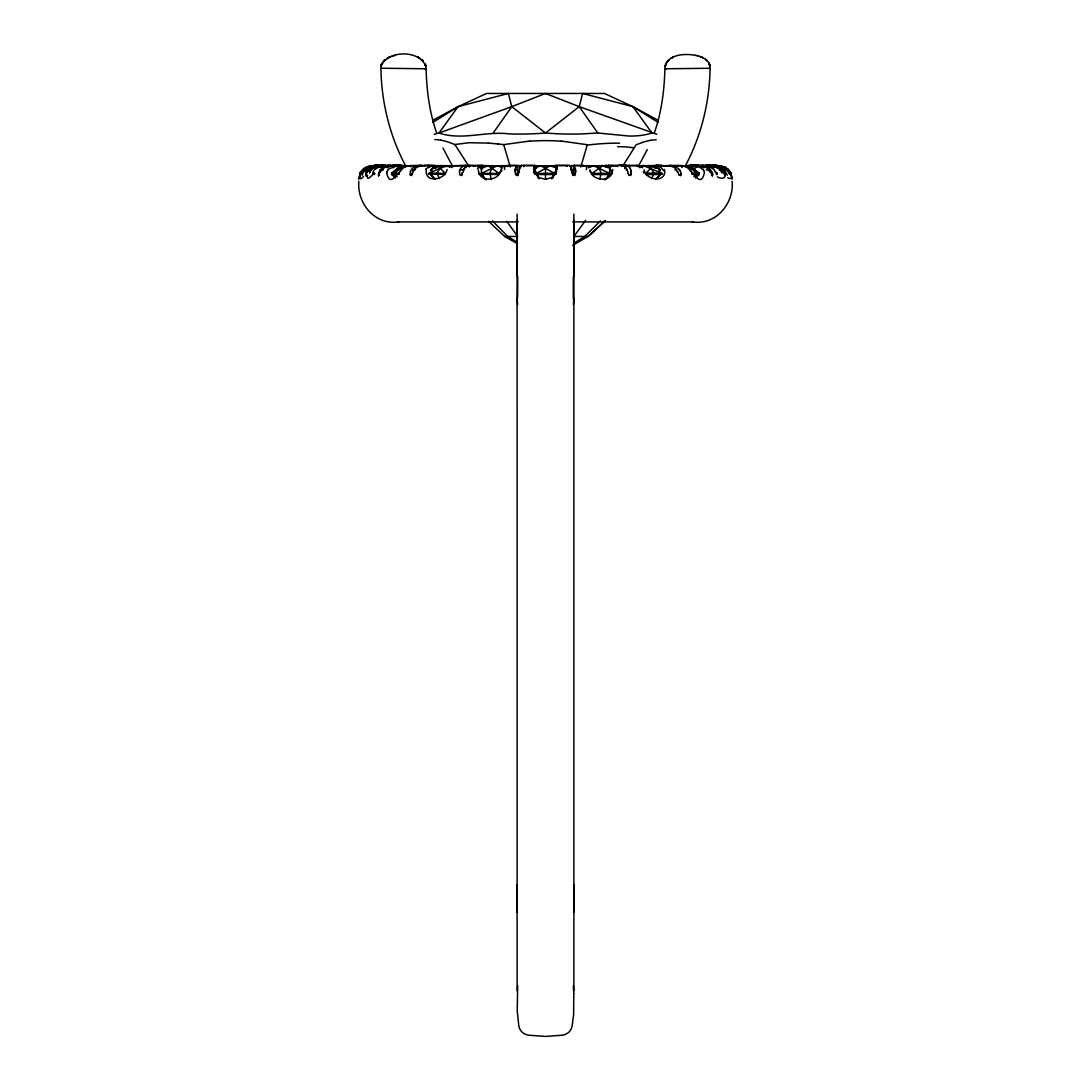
<?xml version="1.0" encoding="UTF-8"?>
<svg xmlns="http://www.w3.org/2000/svg" width="1091" height="1091" viewBox="0 0 1091 1091"><rect width="100%" height="100%" fill="white"/><g stroke="black" fill="none" stroke-linecap="round" stroke-linejoin="round"><path stroke-width="1.5" d="M517.107 909.839L517.12 884.678L517.12 912.09L517.12 907.589M535.04 173.319L539.472 177.751L545.5 179.292L545.5 165.805M573.88 884.678L573.88 912.09M366.003 175.828L366.058 174.969M573.88 886.888L573.88 909.839M732.156 181.379C734.093 203.622 715.846 225.646 692.185 221.855M556.465 172.023L556.642 166.405M507.056 166.377L507.07 165.614L519.439 165.614L520.543 167.469M557.037 169.16L557.037 169.037A43.913 2.291 80.4 0 0 556.465 167.373M588.131 165.723L573.948 165.341L573.784 169.132M535.967 166.377L535.995 165.614L523.571 165.614L523.557 166.596M378.454 174.955L378.577 175.842M363.535 176.456A10.31 2.414 -62.6 0 1 360.112 175.733L360.275 175.31A5.373 1.173 -68.9 0 1 360.398 174.574L360.466 174.41A4.419 0.968 -71.6 0 0 360.507 174.792L360.371 175.406M710.091 68.242C709.545 101.927 701.445 135.529 685.612 165.314M360.535 174.819L360.275 175.31M473.903 165.723L462.475 165.614L462.434 166.377M642.681 167.755L637.594 165.341L625.129 165.341L624.72 168.682M488.768 166.377L488.823 165.614L477.394 165.614L477.312 166.596M575.789 172.201L575.83 171.055M573.361 304.839L573.852 298.32M517.57 173.442L516.002 173.537M358.939 179.251L360.371 172.651A9.151 7.405 -53.5 0 1 360.63 172.023M517.68 985.637L517.216 1010.948L518.825 1026.058A16.501 16.501 0 0 0 520.352 1029.959L521.334 1031.295A9.833 9.833 0 0 0 523.98 1033.518L524.771 1033.941A15.901 15.901 0 0 0 527.226 1034.868L527.758 1035.018A23.729 23.729 0 0 0 528.249 1035.154L545.5 1036.436L562.738 1035.154A23.729 23.729 0 0 0 563.242 1035.018L563.774 1034.868A15.901 15.901 0 0 0 566.229 1033.954L567.006 1033.518A9.833 9.833 0 0 0 569.666 1031.309L570.607 1029.931A16.501 16.501 0 0 0 572.134 1026.045L573.634 1014.616L573.771 993.642M386.664 172.787C390.537 190.625 399.306 167.428 406.561 166.282M519.439 165.614A9.137 1.146 -90 0 1 519.221 169.964L519.248 171.055M478.335 169.841C478.744 183.015 499.637 181.447 501.26 169.419M378.495 174.546L378.563 173.987A8.046 5.769 -55.6 0 1 378.672 173.592L379.382 171.464A8.333 8.005 4.7 0 1 380.418 169.964M517.748 276.623L517.611 297.775M573.334 299.098L573.32 276.65M359.021 178.406L359.88 174.028M681.029 165.587L669.451 165.355L669.329 166.337M572.98 173.169L572.98 174.533L573.402 173.442M519.002 172.105L518.839 172.842M438.582 166.35L427.481 165.6L427.372 166.364M447.433 165.668L447.037 166.377M459.679 171.464L459.638 173.592A7.842 7.201 15.8 0 0 459.679 173.974L459.816 174.546A4.459 4.119 -35.5 0 0 459.966 174.955L461.629 175.501M447.133 165.614L438.118 165.614L437.968 166.582M555.946 169.037L556.055 165.341L569.816 165.341A9.437 1.186 90 0 1 569.788 166.337M519.439 169.446L521.184 165.341L534.808 165.437M380.977 66.756L381.455 64.369L380.977 66.756C386.65 49.777 420.976 49.368 425.981 67.233L425.463 64.737L425.872 66.619M703.081 166.459C698.295 165.082 695.553 165.764 691.68 165.859M572.489 173.087L573.648 170.428M708.782 165.368L709.518 165.423L708.373 166.337A9.424 9.301 -89.9 0 0 708.495 165.341C711.918 165.968 707.268 164.373 707.773 166.337A9.424 9.314 -89.9 0 0 707.909 165.341L711.332 165.587M713.269 167.305L713.705 165.341L715.082 165.423M400.247 165.614L399.497 166.377M388.41 166.337L391.614 165.723A60.564 56.132 -89.3 0 1 394.669 165.396C395.256 166.664 398.747 165.014 401.202 166.159M406.343 165.927L401.897 165.614L401.693 166.582M396.169 166.596C397.274 165.232 396.66 165.259 395.883 166.596M696.876 167.318L697.299 165.355L702.318 165.423A46.108 44.117 -63.5 0 1 708.495 166.255M606.432 178.897L609.078 174.533L610.005 168.273L607.373 165.805L583.549 165.805M390.523 165.355L395.474 165.873M366.126 174.56L366.249 174.001A7.923 4.541 -61.7 0 1 366.399 173.605L367.217 171.464M631.266 174.096L631.212 174.328A5.319 4.964 15.9 0 1 631.048 174.887L631.007 174.996A2.741 2.523 45.4 0 1 630.721 175.515L628.948 174.955M534.072 167.182L534.454 172.037M680.757 175.01L680.784 174.901A5.291 4.364 51.8 0 0 680.934 174.369M397.274 166.364C398.938 164.986 398.542 166.446 395.978 165.668A53.418 53.35 -16 0 1 399.47 166.2L401.529 166.446M665.115 66.619C668.428 53.636 685.83 53.323 696.494 55.546M401.133 166.582L401.324 165.614L406.602 166.35A40.162 31.284 65.6 0 1 410.039 165.914M690.412 171.532L691.176 168.273L688.694 165.805L699.481 173.442L695.622 177.738M434.177 134.275L438.991 133.007C462.038 140.848 485.945 130.838 509.347 133.92A148.54 67.806 -4.7 0 0 545.5 133.007L579.226 106.645L582.594 93.458L632.93 106.645L658.05 120.228M599.75 179.333L601.1 173.169L598.223 165.805M575.434 174.096L575.366 174.328A5.332 4.91 -25.2 0 1 575.093 174.86L575.093 174.996A2.755 2.646 3.1 0 1 574.739 175.501L572.87 174.955M580.78 167.046L587.299 144.721L561.169 141.053M713.541 167.305L713.991 165.341L720.606 166.159M360.671 174.328L360.78 173.987A7.814 3.996 -63.4 0 1 360.753 173.578L361.707 171.246M366.399 174.887L366.071 175.842M386.937 171.56L386.787 172.105A8.21 6.314 -32.3 0 0 386.719 172.773M463.498 171.055L463.102 172.31M410.543 171.464L410.148 173.469A7.896 7.037 -31.7 0 0 410.148 173.974L410.161 174.546A4.473 3.464 -60.6 0 0 410.284 174.928M537.918 177.738L536.84 173.169L533.554 168.273L534.385 165.805L556.615 165.805L557.46 168.273L554.187 173.169L553.096 177.738M654.505 132.406C661.582 111.991 664.351 90.321 664.883 68.788L666.083 68.815M360.085 173.414L360.371 172.678M362.43 172.842L363.412 170.81M379.6 174.028L378.741 175.856M361.135 172.964L361.639 171.846M426.254 169.841C424.385 183.288 445.101 180.533 447.078 169.46M396.66 170.728L397.67 168.273L402.293 165.805L394.915 173.169L391.505 173.442L395.365 177.738M369.672 172.023L372.958 168.205L379.559 165.982M412.889 172.542L413.557 171.055M464.057 169.446L464.589 168.382M435.036 179.456L430.631 174.533L430.631 173.169L432.841 168.273L437.559 165.805L461.207 165.805M361.366 172.419L362.089 171.055M361.203 172.242L361.585 171.464M380.323 172.351L380.773 171.464M367.408 172.201L367.926 171.232M647.277 149.617L638.14 166.8M570.784 166.65L571.534 165.614L583.903 165.614L583.917 166.377M551.814 178.897L554.187 174.533L556.205 174.233L556.205 173.442L534.822 173.442L534.822 174.233L536.84 174.533L554.187 174.533M555.878 173.305L551.473 177.724L545.5 179.292M680.539 175.61L679.188 174.942M365.117 171.846L366.317 170.073M492.777 165.805L489.914 173.169L491.264 179.333M566.802 166.35L567.402 165.614A9.137 1.159 -90 0 0 567.415 166.391M651.586 178.529L654.082 173.169L650.891 168.273L647.713 165.805M622.525 166.446L636.121 144.803L642.354 142.416M479.099 167.741L482.931 165.341L469.485 165.382A60.523 24.438 -90 0 0 468.148 165.709L467.384 165.982A22.161 8.946 -90 0 0 464.561 168.219M712.382 175.842L712.478 175.542A2.605 1.091 72.3 0 0 712.573 175.106L712.505 174.942M493.2 133.007L511.774 106.645L545.5 93.458L579.226 106.645L656.823 134.275M518.211 173.442L517.993 174.533L517.993 173.169M658.268 122.478L632.93 106.645L604.441 93.458L486.559 93.458L458.07 106.645L438.991 133.007L511.774 106.645L545.5 133.007A148.54 67.806 4.7 0 0 581.653 133.934L597.8 133.007L629.193 136.061A70.888 27.439 15.9 0 0 651.913 132.952M585.622 220.396L573.907 236.433L588.199 236.433L605.396 220.518L588.104 236.433L572.625 245.366M604.919 179.865L610.796 173.442L594.486 173.442L592.277 173.169L590.108 171.205M414.512 169.46C419.667 161.482 449.097 167.196 427.481 165.6M374.84 173.442L373.913 174.233L373.777 173.537L374.649 174.233M411.443 175.501L410.23 174.955M362.526 170.087L363.126 169.446A8.005 7.978 -71.2 0 0 362.58 170.046A8.223 7.528 -46.9 0 0 361.748 171.546M655.977 179.456L660.382 174.533L662.51 174.137M382.068 169.623L383.459 168.423M435.241 168.273L437.559 165.805M383.064 167.455L384.646 165.805L381.114 167.659M693.89 176.824L696.085 174.533L699.222 174.533L695.513 177.738M600.391 220.887L584.817 236.433L573.771 243.307M517.652 175.596L515.907 174.955A4.459 4.241 8.5 0 1 515.702 174.546L515.579 174.124A7.869 6.682 43.1 0 1 515.402 173.592L515.184 171.464M655.732 179.101L660.382 174.533L660.382 173.169L658.159 168.273L653.427 165.805L629.78 165.805M660.382 174.533L645.886 174.533L645.886 173.169L650.891 168.273L651.559 165.805L658.159 168.273L660.464 170.237L658.159 168.273M484.581 178.897L481.936 174.533L480.995 168.273L483.627 165.805L507.438 165.805M363.548 169.296L363.385 169.446A8.019 8.005 0 0 0 362.812 170.019A8.073 7.61 -54.6 0 0 361.98 170.987M363.112 169.446L364.612 168.464M500.905 171.205L498.751 173.169L496.528 173.442L478.649 173.537M394.287 171.205L397.67 168.273L404.352 165.805M432.841 168.273L430.563 170.237L432.841 168.273L439.441 165.805L440.123 168.273L445.142 173.169L445.142 174.533M395.474 177.738L391.764 174.533L391.764 173.169L397.67 168.273M363.63 168.996L365.294 167.891M681.711 167.455L683.825 165.805L691.176 168.273L699.222 173.169L699.222 174.533M443.301 165.805L440.123 168.273L428.49 173.537M401.106 167.455L403.302 165.805M364.108 168.628L364.899 168.109M516.002 174.137L518.211 174.233M432.759 122.465L458.07 106.645L508.406 93.458L511.774 106.645M574.998 173.537L572.775 173.442M462.693 166.432L465.843 165.341A9.437 3.805 -90 0 0 466.048 167.469M391.764 174.533L399.224 174.233M391.764 173.169L404.734 165.805M691.789 173.442L699.222 173.169M536.84 173.169L550.096 165.805L557.46 168.273M428.913 167.1L431.368 166.377M481.376 167.032L483.627 165.805M716.173 173.442L717.223 173.537L716.337 174.233M432.95 120.228L458.07 106.645M387.005 167.659L390.933 165.832M365.199 167.946L366.235 167.55M481.936 173.169L497.237 165.805L502.774 167.782M615.351 166.446C619.156 164.536 626.275 164.741 628.58 166.377M436.468 167.659L440.096 165.805M611.696 166.35L613.606 165.614A9.137 3.696 -90 0 0 613.66 166.391M373.504 167.659L377.404 165.805L375.918 165.423M626.261 166.391L626.657 166.214A51.986 24.807 75.4 0 1 628.307 165.696L628.525 165.614M705.318 165.805L702.686 167.032L705.359 165.805L709.641 167.659M365.403 167.537L360.712 171.928L364.694 167.891L371.622 165.982L368.322 166.514M366.658 167.373L365.703 167.687L369.29 166.487M572.789 174.137L574.998 174.137M481.963 167.032L484.759 165.805M381.359 167.659L385.6 165.805M639.612 167.659L643.867 165.805L662.51 173.537M373.627 167.659L379.873 165.641L372.808 167.032L368.267 169.937L370.381 169.923M373.763 167.659L380.009 165.559M366.808 167.196L369.74 166.377M382.586 167.291L386.555 165.805M601.987 165.668L613.606 165.614M588.24 167.782L593.777 165.805L609.078 173.169M366.699 167.005L367.912 166.623M367.49 166.95L368.431 166.732M376.804 167.291L381.236 165.805M385.218 167.291L393.687 165.355M407.175 165.805L399.824 168.273L400.602 171.532M480.995 168.273L488.332 165.805L498.751 173.169L498.751 174.533L478.649 174.137M533.554 168.273L540.904 165.805L554.187 173.169M367.681 166.882L369.358 166.473M369.276 166.814L370.367 166.487M451.401 165.777L465.843 165.341M652.104 166.446C655.582 165.559 661.541 164.182 663.601 166.364M649.472 166.35L652.868 165.614A9.137 6.546 -90 0 0 652.977 166.391M368.635 166.596L369.604 166.405M386.446 166.459L390.251 165.723A60.687 56.214 -89.3 0 1 393.319 165.396L393.756 165.355A9.41 8.728 89.9 0 0 394.151 167.469A14.619 13.283 22 0 0 388.123 169.323M659.605 166.377L663.492 165.6M395.242 55.355L392.064 56.173M373.081 166.405L385.137 165.355A8.851 8.823 68 0 0 385.246 166.35A9.519 9.41 -79.4 0 1 385.205 165.341M370.776 166.391L378.386 165.341L376.381 165.505M370.094 166.296C367.899 166.664 372.467 165.873 370.395 166.159M369.822 166.282L370.585 166.187M371.24 166.282L372.877 165.955M440.614 140.125A61.137 20.443 37.7 0 1 448.687 142.225L454.879 144.53L468.857 142.73L488.4 143.071M428.49 174.137L442.987 174.233L442.987 173.442L445.142 173.169M375.454 166.268L377.445 165.982M689.471 166.446L690.18 166.35A9.519 9.369 58.8 0 0 690.439 165.368M645.886 173.169L660.382 173.169M684.412 166.35L686.28 166.105M685.012 166.35L685.857 166.187M689.335 166.255L689.812 166.159M691.899 166.037L689.907 166.35A9.137 9.028 89.9 0 1 689.73 165.6M395.46 166.037L397.642 165.777M369.985 166.132L375.331 165.505L371.567 165.941M690.33 166.268L696.317 165.396A60.55 56.132 89.3 0 1 699.372 165.723M643.554 165.668L652.868 165.614M684.848 166.255L689.103 165.614L689.294 166.582M497.891 143.903L503.687 144.612L529.817 141.025M690.767 166.187L695.39 165.614L690.658 166.377L691.53 166.2A53.432 53.35 15.6 0 1 695.022 165.682M689.798 166.159L692.635 165.723M685.693 166.105L689.43 165.641M390.592 165.887L389.855 166.009A22.215 20.593 -89.9 0 0 383.377 168.246M686.703 166.023L687.562 165.887M379.545 165.982L381.605 165.682M371.349 165.982L372.099 165.9M377.663 165.955L369.317 169.446A8.005 7.937 79 0 0 368.717 169.991M691.189 166.105L692.335 165.955M370.845 165.968L374.949 165.532M686.116 166.023C688.68 166.309 686.021 165.273 684.671 165.927M371.813 165.9L372.836 165.791M389.582 165.818L388.478 166.009A22.243 20.606 -89.9 0 0 386.732 166.432M377.336 165.9L378.386 165.832M430.631 173.169L442.987 173.442M650.427 140.303L655.145 139.798A78.702 26.798 -38.4 0 1 656.25 139.812M391.164 165.791L402.293 165.737M373.613 165.846L372.808 165.764L373.531 165.696M686.975 165.887L688.844 165.709M377.8 165.832L379.327 165.709M609.078 174.533L592.277 174.533L592.277 173.169L602.682 165.805L610.005 168.273M692.921 165.832L693.671 166.118M373.081 165.764L373.818 165.627M687.412 165.832L689.267 165.655M409.971 165.587L421.535 165.355A9.424 6.737 90 0 0 421.671 166.337M693.358 165.777L694.053 165.723M691.353 165.614L686.566 166.377L687.425 166.2A53.404 52.954 67.4 0 1 690.889 165.668L691.244 165.614M702.972 169.569L699.931 167.373L694.476 165.668M664.91 68.774L709.682 68.269M381.591 165.682L383.814 165.45M693.781 165.723L694.831 166.596M374.922 165.668L376.204 165.518M377.295 165.655L378.632 165.518M688.666 165.655L689.88 166.582M374.063 165.6L377.8 165.341M380.364 165.587L381.345 165.477M379.668 165.587L382.573 165.382A9.424 9.301 89.9 0 0 382.641 166.337L382.464 165.341L381.032 165.341A9.56 8.633 77.7 0 0 381.154 166.282M375.399 165.491L374.663 165.546L375.822 165.464M421.535 165.355C418.317 164.891 405.934 170.06 415.112 169.923M378.972 165.477L380.718 165.341M375.672 165.45L377.159 165.355M382.109 165.409L381.536 165.409M375.604 165.45L376.79 165.382A9.56 8.987 74.5 0 0 377.091 167.359M383.787 165.45L385.137 165.355M376.04 165.409L375.986 165.368A9.574 9.56 48.5 0 0 376.559 167.537M379.723 167.073A21.997 21.097 77.2 0 1 382.505 166.268A46.108 44.131 63.5 0 1 388.669 165.382L390.646 165.355M400.288 165.382L397.288 165.355M382 165.382L383.036 165.341A9.424 9.314 89.9 0 0 383.255 166.337L383.036 165.341M691.789 174.233L696.085 174.533L696.085 173.169L691.176 168.273L686.266 165.805M397.11 176.824L394.915 174.533L394.915 173.169L399.224 173.442M488.55 221.282L504.669 236.433L517.666 236.447L506.715 221.282M381.386 68.215L426.09 68.774M515.252 169.937L517.284 169.923L518.293 172.951M424.917 68.815L426.09 68.788C426.649 90.321 429.404 111.991 436.482 132.406M402.402 165.614L403.561 165.6M401.911 165.614L403.956 165.6M706.368 165.355L707.2 165.355M460.047 169.937L464.152 169.923M690.289 165.355L693.767 165.355M624.461 166.432L621.311 165.341L608.082 165.341L609.501 165.777M674.893 169.937L676.815 169.937L674.333 167.482L670.447 165.955L655.636 165.341L658.405 165.777M705.822 165.341A9.519 9.41 79.4 0 1 705.686 166.337A8.769 8.428 -24.6 0 0 705.863 165.355L707.95 165.341M714.837 165.805L709.014 165.382M713.2 165.341C721.506 165.777 709.477 165.191 714.619 165.505M567.402 165.614L555.019 165.614L555.046 166.377M374.718 165.805L426.022 165.805M664.965 165.805L716.282 165.805L720.619 167.659M362.662 169.937L364.858 169.923M380.364 169.937L383.323 169.923M397.97 221.909L518.143 221.909M572.72 221.909L693.03 221.909M687.316 165.6L688.612 165.614M687.03 165.6L689.089 165.614M626.098 169.937L627.12 169.937L627.557 171.273M706.177 169.937L709.164 169.937M719.487 169.923L722.283 170.087M725.883 169.923L727.765 169.61M398.815 221.855C375.154 225.646 356.907 203.622 358.844 181.379M610.796 173.442L612.365 173.537M713.841 165.355C719.351 165.968 727.111 166.909 728.761 173.428M710.282 165.341L712.028 165.477M714.087 165.368L713.964 165.368A9.437 9.424 89.8 0 1 713.487 167.469M705.877 165.355C711.332 165.873 718.751 166.227 721.328 172.023M697.299 165.355L705.768 167.291M715.723 165.627L714.81 165.532M715.873 165.491L715.451 165.587M709.668 165.477L710.405 165.559M669.451 165.355L675.82 166.746L679.407 169.46M716.064 165.518L717.182 165.627M709.818 165.491L710.991 165.559M712.368 165.518L713.705 165.655M716.678 165.6L725.665 167.564L730.288 171.928L728.133 169.119L724.697 167.155M710.746 165.587L715.396 166.241M399.647 165.614L400.124 165.668A53.404 52.954 -67.4 0 1 403.575 166.187L404.434 166.377M717.469 165.696L717.919 165.764M717.755 165.696L715.546 165.491L716.337 165.546A36.221 36.112 -15.3 0 1 724.724 167.018M396.524 165.668L397.219 165.709M401.733 165.655L404.447 165.955L402.156 165.709M716.296 165.696L717.96 165.927M711.864 165.723L711.141 165.641L713.678 165.9M396.947 165.709L398.079 165.832M717.946 165.764L719.433 165.941M699.522 165.737L700.34 165.859M718.164 165.791L719.187 165.9M715.164 166.187L711.727 165.641L713.432 165.873M704.541 166.459L700.79 165.723A60.687 56.2 89.3 0 0 697.735 165.396L697.299 165.355A9.41 8.728 -89.9 0 1 697.122 166.337M400.233 166.187L397.806 165.832L400.192 166.337M440.573 140.071L435.855 139.566A86.066 28.571 37.3 0 0 434.832 139.648M701.458 165.818L702.481 165.982A22.243 20.593 89.9 0 1 709.041 168.246M398.679 165.955L399.797 166.105M403.861 165.955L404.897 166.023M718.901 165.9L721.069 166.268M625.129 165.341L625.32 165.382A60.482 24.397 90 0 1 626.657 165.696L627.42 165.982A22.147 8.933 90 0 1 630.243 168.205M438.118 165.614L441.8 166.446M700.477 165.887L704.009 167.659L700.695 165.927M399.101 166.037L401.093 166.35A9.137 9.028 -90 0 0 401.27 165.6M404.284 166.023L405.32 166.105M719.665 166.037L720.128 166.077M700.804 165.941L701.158 166.009A22.215 20.593 89.9 0 1 705.372 167.196M404.72 166.105L406.179 166.268M713.555 165.982L718.628 167.196L722.283 169.446A8.019 7.869 81.1 0 1 722.788 170.087M399.524 166.105L400.67 166.268M401.188 166.159L402.129 166.35M405.143 166.187L405.988 166.35M719.91 166.077L721.669 166.405L720.415 166.187M717.755 166.364L715.601 165.927A42.699 42.194 -57.8 0 0 714.019 165.709M721.26 166.377L723.51 166.95M462.489 165.614L462.707 165.668A51.986 24.82 -77.2 0 1 464.316 166.323M721.396 166.405L722.433 166.609M698.213 55.996C703.45 57.4 709.586 60.701 710.023 66.756L709.532 64.369L710.023 66.756M695.744 55.355L698.922 56.173M721.642 166.473L725.515 167.796M721.71 166.487L725.297 167.687L722.597 166.732M477.394 165.614L479.481 166.446M709.764 165.805L714.196 167.291M686.621 165.805L693.303 168.273L696.685 171.205M704.445 165.805L708.414 167.291M723.483 167.032L724.642 167.387M712.546 165.805L717.251 167.659L713.064 165.805M449.983 167.032L447.133 165.805L440.123 168.273L436.945 173.169L439.428 178.529M606.228 165.805L609.023 167.032M713.569 165.805L717.51 167.659M385.682 165.805L388.301 167.032M650.891 165.805L654.505 167.659M709.886 167.659L706.354 165.805L707.923 167.455M573.948 165.341L575.693 169.446M391.642 174.233L391.505 173.442M504.588 236.447L517.502 243.743M517.489 242.447L507.71 236.433L492.436 220.887M728.42 170.046A8.005 7.978 71 0 0 727.874 169.46L725.529 167.946L727.37 168.996M712.205 175.842L711.714 174.942M708.959 168.423L710.691 170.046A8.183 7.923 -37.6 0 1 711.4 171.096L712 172.46M687.712 165.805L689.907 167.455M723.347 168.805L724.151 169.487A7.282 6.137 44.4 0 1 724.642 170.087L727.288 175.256M728.038 169.61L727.874 169.446M572.216 172.964L572.311 173.592A7.91 5.823 55.2 0 0 572.393 173.987L572.666 174.546A4.487 4.078 41.5 0 0 572.83 174.983M588.267 165.846L589.017 167.018M523.571 165.614L524.226 166.446M430.631 174.533L435.282 179.101M653.427 165.805L655.732 168.273M481.936 174.533L486.095 179.865M632.93 106.645L651.995 133.007M579.226 106.645L597.8 133.007M454.879 144.53L469.389 167.046M729.17 171.055L730.097 172.964M630.203 168.382L630.748 169.446M644.113 169.841C646.09 181.106 667.324 182.852 664.514 169.46M729.156 171.464L730.097 173.578M452.847 166.8L442.96 148.103M536.84 174.533L539.199 178.897M729.415 171.464L729.797 172.242M723.333 171.655L724.192 173.592A7.732 2.605 66 0 1 724.233 173.96M710.296 171.642L711.182 173.578M405.388 165.314C389.555 135.529 381.455 101.927 380.895 68.242M677.634 171.464L678.247 172.842M724.151 172.201L723.565 171.055A8.101 7.923 19.9 0 0 722.883 169.991M628.539 174.11L628.73 174.546A4.528 3.614 59 0 0 628.88 174.983M693.303 168.273L694.299 170.728M730.915 173.414L730.629 172.651L731.979 178.365L731.12 174.028M680.307 171.069L680.675 172.214A9.219 8.483 -26.8 0 1 680.77 173.21M628.266 173.455L627.68 171.655M724.329 173.987L724.942 175.842L724.942 174.901M589.917 169.841C591.786 181.897 613.087 182.592 612.651 169.419M730.22 173.974L730.479 174.874M377.731 167.305L377.377 165.846M377.459 167.305L377.009 165.341A9.437 9.424 -89.8 0 0 377.513 167.469M503.687 144.612L510.302 166.991M730.697 175.665L730.725 175.31M730.561 174.546L730.534 174.41A4.419 0.968 71.6 0 1 730.493 174.792M656.141 167.523L655.786 165.614M695.103 166.596L694.912 165.614M631.239 171.055L631.375 172.201M571.834 171.464L572.107 172.842L571.779 170.032M643.963 166.377L643.854 165.614M424.59 166.337L424.454 165.355M731.979 178.406L732.061 179.251M571.807 170.278L571.807 170.346A7.664 1.091 -89.3 0 1 571.643 169.678M573.32 985.759L573.771 993.546M617.506 166.596L617.438 165.614M602.205 166.377L602.137 165.614M469.744 166.337L469.675 165.341M517.148 298.32L517.639 304.839M521.212 166.337L521.184 165.341M571.534 165.614L571.616 167.987A7.773 0.982 -90 0 0 571.711 169.31M517.107 886.888L517.12 889.11M573.839 220.437L573.88 276.2M517.175 220.423L517.202 276.173M717.142 173.442L717.087 174.233M716.855 173.169L716.855 174.533M716.732 173.169L716.732 174.533M698.745 173.442L698.745 174.233M697.176 173.442L697.176 174.233M694.831 173.442L694.831 174.233M661.541 173.442L661.541 174.233M659.046 173.442L659.046 174.233M655.868 173.442L655.868 174.233M652.173 173.442L652.173 174.233M648.054 173.442L648.054 174.233M607.237 173.442L607.237 174.233M603.228 173.442L603.228 174.233M598.932 173.442L598.932 174.233M594.486 173.442L594.486 174.233M574.139 173.442L574.139 174.233M573.88 214.109L573.88 990.805M573.471 173.169L573.471 174.533M552.087 173.442L552.087 174.233M547.723 173.442L547.723 174.233M543.304 173.442L543.304 174.233M538.927 173.442L538.927 174.233M517.529 173.169L517.529 174.533M517.107 214.109L517.12 990.805M516.861 173.442L516.861 174.233M496.528 173.442L496.528 174.233M492.096 173.442L492.096 174.233M487.8 173.442L487.8 174.233M483.79 173.442L483.79 174.233M480.217 173.442L480.217 174.233M438.855 173.442L438.855 174.233M435.159 173.442L435.159 174.233M431.981 173.442L431.981 174.233M429.472 173.442L429.472 174.233M396.183 173.442L396.183 174.233M393.837 173.442L393.837 174.233M392.255 173.442L392.255 174.233M374.268 173.169L374.268 174.533M374.145 173.169L374.145 174.533M367.353 171.532A8.292 7.801 -35.1 0 1 368.39 170.032M380.227 169.76A14.224 13.16 -89.2 0 1 386.473 166.623M410.366 171.382A8.21 7.228 54.6 0 1 411.157 169.855M459.311 171.232A8.196 5.537 68.1 0 1 459.788 169.678M459.966 169.705A14.088 5.7 89.9 0 1 462.707 166.582M517.27 169.978A9.437 1.186 90 0 1 517.052 165.341L502.924 165.696A33.685 6.069 80 0 0 502.201 165.709M571.111 170.291A8.21 1.882 73.5 0 1 571.043 168.696M571.548 170.673A14.074 1.609 89.3 0 0 570.784 166.937A15.97 2.591 87 0 0 570.375 166.664M621.297 165.341A9.424 3.805 90 0 1 621.243 166.337M624.461 166.596A14.074 5.673 89.9 0 1 627.175 169.76M666.506 165.341A9.424 6.751 90 0 1 666.396 166.337M676.57 170.564A8.223 3.3 72.4 0 1 677.252 171.942M695.813 165.355A9.424 8.714 -89.9 0 1 694.517 169.5M708.864 170.305A8.196 5.605 66.8 0 1 709.873 171.914M703.068 166.609A14.224 13.147 89.4 0 1 709.3 169.76M713.664 165.341A9.437 9.424 89.7 0 1 713.214 167.469M727.888 170.101A8.237 7.228 54.7 0 1 728.911 171.587M728.188 170.06A8.169 7.473 46.9 0 1 729.238 171.56M395.365 166.337A9.424 8.728 89.9 0 1 395.228 165.355M377.786 167.469A9.437 9.424 -89.7 0 1 377.336 165.341M702.236 165.423A9.519 9.151 -84.2 0 1 702.072 166.514M710.8 165.396A9.546 9.451 -79 0 1 710.65 166.446M712.464 165.341A9.533 9.246 -68 0 1 712.314 166.309M714.441 167.537A9.574 9.574 -48.1 0 0 714.891 165.368L714.182 165.382A9.56 8.987 -74.5 0 1 713.909 167.359M712.709 165.355A9.533 9.505 67.3 0 1 712.573 166.364M709.996 165.314A9.56 8.633 -77.7 0 1 709.846 166.282M701.036 165.314A9.519 7.937 -80.5 0 1 700.886 166.255M689.621 165.3A9.505 8.578 86.2 0 1 689.321 167.25M678.22 165.273A9.546 5.482 -83.6 0 1 678.07 166.296M654.205 165.191A9.519 6.001 87.9 0 1 653.945 167.659M636.83 165.096A9.505 1.664 -84.7 0 1 636.749 165.777M606.228 165.055A9.533 3.109 88.3 0 1 606.173 167.141M586.426 169.691A9.519 1.214 -84.8 0 1 586.522 166.95M534.372 170.305A9.533 3.45 -84.4 0 1 534.099 165.573M504.683 167.196A9.519 1.596 88.4 0 1 504.574 169.541M482.604 169.037A9.533 5.591 -83.6 0 1 482.236 165.464M451.742 167.687A9.519 4.378 88.1 0 1 451.497 165.955M435.391 168.532A9.519 7.896 -80.7 0 1 434.845 165.396M410.925 166.95A9.546 7.555 87.3 0 1 410.707 165.546M400.942 167.496A9.519 9.369 -58.7 0 1 400.547 165.368M388.914 166.514A9.519 9.151 84.2 0 1 388.751 165.423M380.35 166.446A9.546 9.451 79 0 1 380.2 165.396M378.686 166.309A9.533 9.246 68 0 1 378.536 165.341M378.427 166.364A9.533 9.505 -67.5 0 1 378.291 165.355M390.155 166.255A9.519 7.937 80.5 0 1 389.992 165.314M401.529 166.227A9.505 8.578 -86.2 0 1 401.433 165.3M401.87 165.6A9.151 9.028 -90 0 1 401.747 166.377M396.319 165.614A9.137 9.123 89.9 0 1 396.197 166.391M396.047 165.614A9.137 9.123 89.9 0 1 395.924 166.391M435.159 165.6A9.151 6.532 -90 0 1 434.859 167.455M473.549 165.614A9.137 3.696 90 0 1 473.494 166.391M689.253 166.377A9.151 9.028 90 0 1 689.13 165.6M694.803 166.391A9.137 9.123 -89.9 0 1 694.681 165.614M695.076 166.391A9.137 9.123 -89.9 0 1 694.953 165.614M367.749 171.137A8.046 7.31 -62.7 0 1 368.622 169.896M366.235 173.06A9.137 6.369 -61.1 0 1 366.699 171.928M366.112 174.124A7.91 3.491 -64.4 0 1 366.385 173.292M366.058 175.419A5.223 0.736 -69.5 0 1 366.249 174.737M366.194 174.833A4.405 1.268 -71.3 0 1 366.276 174.451M381.564 169.951A7.978 7.351 -88.2 0 1 381.959 169.5M380.486 171.273A8.128 6.546 -71.1 0 1 381.468 169.814M379.204 173.046A9.069 4.678 -65.5 0 1 379.654 171.996M378.932 174.301A7.842 1.964 -66.3 0 1 379.3 173.333M378.563 174.874A4.582 2.196 -69 0 1 378.604 174.492M414.307 169.146A8.019 5.878 87.7 0 0 413.871 169.746A8.114 4.296 -76.9 0 0 413.353 170.769M412.493 171.996A9.287 0.996 -68.1 0 1 413.121 170.551M412.071 173.346A8.046 1.214 -66.6 0 1 411.88 173.783M411.962 174.233A5.373 2.332 -67 0 1 411.716 174.765M411.73 174.942A2.782 1.664 -69.5 0 1 411.416 175.446M463.552 169.391A8.019 3.423 88.3 0 1 463.825 168.819M463.443 170.087A8.101 1.486 -78.6 0 1 463.852 168.982M462.025 172.896A9.314 1.759 -68.5 0 1 461.807 173.51M462.339 173.374A8.06 3.873 -63.4 0 1 462.12 173.919M462.216 174.287A5.387 3.846 -59.8 0 1 461.943 174.819A2.782 2.332 -59.2 0 1 461.602 175.474M473.903 165.873A33.944 13.706 -90 0 1 475.471 166.377M519.166 167.905A8.005 1.214 88.4 0 1 519.302 167.564M518.866 171.301A8.087 0.818 -78.8 0 1 518.743 172.105M518.089 172.555A9.274 3.859 -67.3 0 1 517.87 173.374M518.457 173.374A8.005 5.455 -57.6 0 1 518.266 173.946M518.348 174.301A5.346 4.582 -47.4 0 1 518.089 174.846A2.755 2.577 -37.8 0 1 517.72 175.487M514.666 171.001A8.196 3.709 72 0 1 514.857 169.405M515.225 169.746A14.074 1.759 -90 0 1 516.07 166.596M575.339 171.56A8.005 0.805 88.4 0 1 575.38 171.983M575.489 170.428A8.06 2.741 -78.1 0 1 575.516 171.396M575.08 172.405A9.219 5.619 -63.8 0 1 574.916 173.305M575.407 173.387A7.964 6.464 -48 0 1 575.257 173.96M630.475 170.087A8.005 3.041 88.3 0 1 630.653 170.646M630.789 170.223A8.046 4.732 -76.2 0 1 631.021 171.219M630.953 172.296A9.205 7.242 -55.6 0 1 630.912 173.251M631.239 173.292A7.951 7.119 -29.3 0 1 631.103 174.083M628.416 173.987A7.964 4.378 62.3 0 1 628.252 173.592M679.188 169.76A8.019 5.578 87.7 0 1 679.543 170.346M679.734 170.114A8.087 6.791 -69.1 0 1 680.211 171.123M680.989 173.305A7.978 7.255 19.1 0 1 680.975 174.124M680.798 175.024A2.7 2.005 65.4 0 1 680.62 175.542M679.107 175.024A4.569 2.468 68.2 0 1 678.888 174.601M678.643 174.001A7.964 1.841 66.5 0 1 678.466 173.592M712.246 172.405A9.383 8.36 34.6 0 1 712.437 173.114M712.628 173.346A8.169 6.301 51.1 0 1 712.764 174.096M712.628 174.465A5.182 2.891 64.9 0 1 712.655 175.037M711.714 175.242A4.5 0.75 71.4 0 1 711.523 174.765M685.039 166.555A21.206 21.029 67.6 0 1 686.512 166.432M724.615 172.064A9.301 7.896 48 0 1 724.956 173.019M725.038 173.414A7.937 5.005 59.5 0 1 725.215 174.205M725.051 174.465A5.278 2.087 67.6 0 1 725.147 175.065M722.037 170.319A8.264 6.723 60.1 0 1 723.019 171.819M713.323 166.227A17.824 17.592 90 0 1 722.256 169.405M728.502 169.978A8.032 7.76 41.4 0 1 729.252 171.014M730.37 172.023A9.151 7.405 53.6 0 1 730.779 173.101M731.011 174.205A7.91 4.732 61 0 0 730.765 173.305A9.71 3.969 58 0 1 730.956 173.946M730.738 174.478A5.291 1.759 68.3 0 1 730.861 175.078M730.015 173.578A7.91 3.259 64.9 0 1 730.138 173.96M728.324 170.032A8.087 7.623 54.6 0 1 728.774 170.605M730.138 172.269A9.26 6.573 58.7 0 1 730.343 172.76M704.513 166.623A14.224 13.16 89.3 0 1 705.277 166.787M405.975 166.555A21.206 21.029 -67.7 0 0 404.502 166.432L403.588 166.2A53.227 52.75 -66.7 0 0 400.111 165.682M375.481 166.514A17.824 17.592 -90 0 1 377.691 166.227M361.994 170.632A8.032 7.76 -41.3 0 1 362.498 169.978M360.139 175.078A5.291 1.759 -68.3 0 1 360.262 174.478M362.512 170.892A8.223 7.214 -54.8 0 1 362.989 170.251M360.521 173.114A9.26 6.56 -58.7 0 1 360.862 172.269M360.344 174.069A8.019 3.873 -63.4 0 1 360.562 173.401M375.304 169.337A10.774 10.214 -77.3 0 1 379.082 166.978M373.095 172.023A7.487 5.728 -51.3 0 1 374.99 169.05M372.836 173.524A8.66 3.75 -54.3 0 1 373.436 172.242M373.545 173.387A11.074 2.714 -58.7 0 1 367.503 175.201M369.672 173.06A8.578 5.387 -48.1 0 1 370.054 172.023M387.182 171.614A7.091 5.905 -16 0 1 388.505 169.637M393.796 165.232A45.222 40.449 -74.3 0 1 400.329 164.632M425.613 169.132A10.91 8.414 48.5 0 1 429.063 167.455M447.46 165.968A51.918 30.616 74 0 1 449.71 166.568M449.86 166.173A33.344 15.479 76.1 0 1 451.401 165.777M446.533 166.637A13.651 6.137 84.5 0 1 449.901 166.828M477.449 168.737A9.328 5.087 60.9 0 1 478.949 167.455M489.013 165.955A52.6 15.369 80 0 1 490.145 166.596M507.11 165.927A52.613 10.092 -81.4 0 1 507.683 166.596M501.301 168.45A13.815 2.209 86.5 0 1 501.846 170.619M534.59 173.414A8.592 6.26 41.2 0 1 534.031 172.037M534.017 166.023A21.138 2.346 86.5 0 1 534.345 166.528M533.69 170.769A43.885 2.891 -83.9 0 1 533.69 172.664M536.213 167.209A52.818 2.387 81.9 0 1 536.499 168.205M554.883 165.314A52.818 2.359 -82.7 0 1 555.046 165.3M555.987 172.023A8.592 5.414 -47.2 0 1 555.414 173.21M583.139 165.887A52.613 10.31 80.3 0 1 583.794 165.518M600.882 165.887A52.6 15.669 -81.1 0 1 602.014 165.45M609.569 166.473A33.685 10.351 79.7 0 1 610.687 167.346M610.21 168.778A13.815 4.596 86.3 0 1 611.505 172.119M643.281 171.928A9.233 1.2 64.8 0 1 643.935 173.196M641.317 165.9A51.932 30.943 -76 0 1 643.581 165.423M658.432 166.241A33.371 20.129 74.5 0 1 660.546 166.991M660.369 167.305A13.678 8.687 83.5 0 1 663.683 170.755M681.07 165.409A40.217 31.68 -73.6 0 1 684.466 166.214C691.68 167.469 700.449 190.611 704.363 172.801A8.21 6.396 30.3 0 0 704.295 172.133M690.685 164.891A57.837 50.622 65.1 0 1 693.89 165.191M703.231 169.405A7.078 6.396 -17.1 0 1 704.186 171.56M721.697 172.01A8.578 6.001 42.7 0 1 722.037 173.142M724.97 176.824A11.087 6.273 52.4 0 1 717.36 176.865M716.105 172.064A8.646 2.605 57.2 0 1 716.664 173.114M714.346 170.578A7.487 3.437 53.8 0 1 715.587 172.351M712.437 168.45A9.192 7.255 51.7 0 1 714.66 170.21M708.018 166.609A17.661 16.297 65.4 0 1 712.45 168.3M702.331 165.232A46.136 44.213 -70.6 0 1 708.114 166.077M731.706 178.119A10.351 5.346 55.3 0 1 727.752 177.778M714.796 166.459A21.315 20.265 47.2 0 1 723.142 169.2M730.084 171.983A8.796 5.169 50.6 0 1 730.411 172.678M730.506 171.901A8.81 5.619 48.4 0 1 730.847 172.651M719.76 166.418A18.602 18.452 -7.7 0 1 723.374 167.509M690.658 164.646A45.236 40.435 74.3 0 1 697.176 165.232M397.165 165.191A57.85 50.622 -65.2 0 1 400.37 164.891M382.6 166.459A22.011 20.865 -78.5 0 1 382.996 166.364M382.927 166.077A46.136 44.213 70.6 0 1 388.71 165.232M365.512 168.478A13.842 13.815 55.6 0 1 369.263 166.732M360.044 173.946A9.71 3.982 -58 0 1 360.248 173.346M360.589 172.678A8.796 5.182 -50.6 0 1 360.916 171.983M360.153 172.651A8.81 5.619 -48.4 0 1 360.494 171.901M366.467 168.028A18.697 18.547 8.2 0 1 371.267 166.418M367.585 168.259A23.647 23.375 57.8 0 1 376.981 165.9M366.235 170.005A7.405 6.478 -44.5 0 1 367.067 169.16M362.417 175.16A9.233 5.319 -51.4 0 1 363.33 171.833M363.985 171.151A8.21 6.887 -34.1 0 1 366.808 168.669M573.811 169.31A7.651 0.968 -90 0 1 573.743 170.046M573.771 170.155A7.651 2.318 80.8 0 1 573.702 170.564M535.449 169.091A7.787 2.005 89.7 0 1 535.354 168.478M556.165 169.596A7.692 2.591 85.5 0 1 556.083 169.964M555.06 173.033A8.755 1.541 -83.4 0 1 554.91 172.992M488.427 143.153A157.049 88.794 17.5 0 1 497.905 143.998M587.217 145.13A155.645 87.962 -17.4 0 1 619.552 143.18M529.858 141.216A129.529 80.379 0 0 1 561.142 141.23M617.588 146.699A63.128 31.366 -13.7 0 1 633.025 147.776M642.299 142.498A60.714 20.511 -38.2 0 1 650.372 140.357M665.36 65.351L665.019 67.233L666.246 62.992L665.36 65.351M381.973 63.264L381.291 64.942L381.973 63.264M668.66 60.032L667.297 61.423L668.66 60.032M384.809 59.855L383.35 61.191L384.809 59.855M672.738 57.346L670.815 58.368L673.352 57.032L672.738 57.346M389.132 57.291L387.1 58.273L389.787 56.991L389.132 57.291M703.286 57.973L701.213 56.991L703.286 57.973M419.612 58.055L417.648 57.032L419.612 58.055M707.227 60.769L705.7 59.432L707.227 60.769M423.281 60.973L421.862 59.582L423.281 60.973M709.027 63.264L709.695 64.942L709.027 63.264M424.985 63.605L425.626 65.351L424.985 63.605"/></g></svg>
